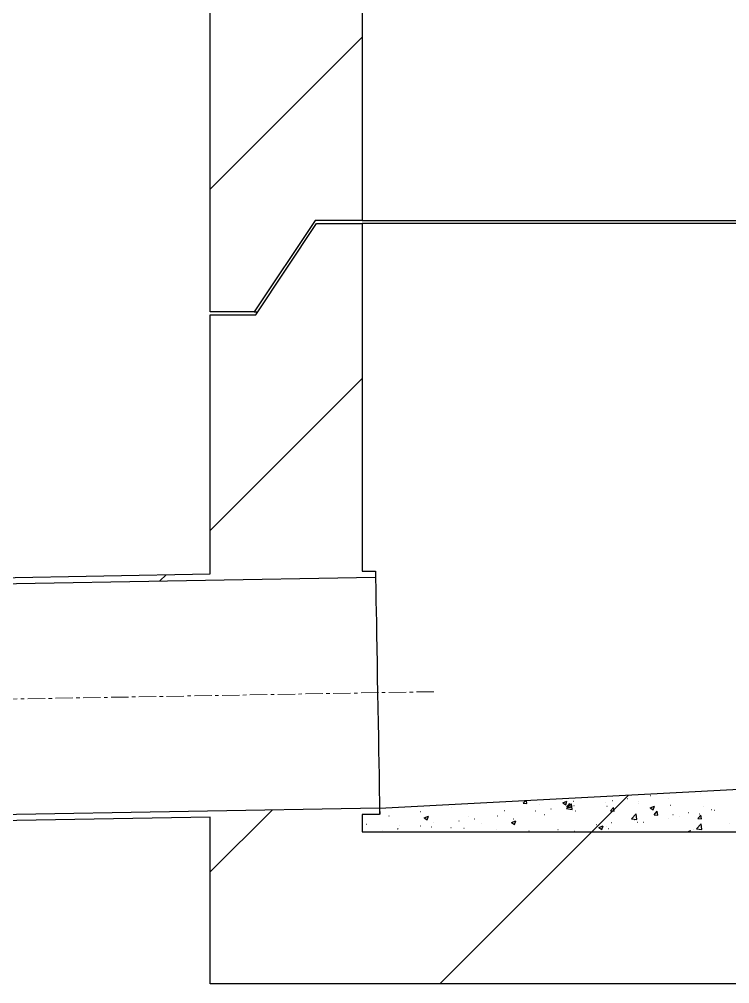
# Model space of a CAD drawing. Header units: centimetres. Extents: x -13594 to 4017, y -3206 to 1780.
# Drawn here: x -7702.3 to -7494.4, y 393.7 to 675.9 of the extents above; entities that cross this region are included whole.
import ezdxf

# ---------------------------------------------------------------- set-up
doc = ezdxf.new("R2010")
doc.units = ezdxf.units.CM
doc.linetypes.add('CENTERX2', pattern=[20.32, 12.7, -2.54, 2.54, -2.54])

msp = doc.modelspace()

# ---------------------------------------------------------------- linework, layer by layer
at = {"color": 7, "linetype": 'Continuous', "lineweight": 25}
for p, q in [((-7601.96, 839.48), (-7601.96, 617.04)), ((-7646.45, 590.35), (-7646.45, 812.79)), ((-7615.78, 617.04), (-7633.58, 590.35)), ((-7633.1, 589.46), (-7615.31, 616.15)), ((-7601.96, 617.04), (-7615.78, 617.04)), ((-7615.31, 616.15), (-7601.96, 616.15)), ((-7601.96, 617.04), (-7218.25, 617.04)), ((-7601.96, 616.15), (-7601.96, 514.4)), ((-7218.25, 616.15), (-7601.96, 616.15)), ((-7633.58, 590.35), (-7646.45, 590.35)), ((-7633.58, 590.35), (-7632.51, 590.35)), ((-7646.45, 513.62), (-7646.45, 589.46)), ((-7646.45, 589.46), (-7633.1, 589.46)), ((-7601.96, 514.4), (-7598.1, 514.47)), ((-7598.1, 514.47), (-7598.07, 512.69)), ((-7824.95, 510.51), (-7646.45, 513.62)), ((-7824.92, 508.73), (-7598.07, 512.69)), ((-7598.07, 512.69), (-7598.06, 512.39)), ((-7598.06, 512.39), (-7598.05, 511.53)), ((-7598.05, 511.53), (-7598.02, 510.1)), ((-7598.02, 510.1), (-7597.99, 508.14)), ((-7597.99, 508.14), (-7597.95, 505.69)), ((-7597.95, 505.69), (-7597.9, 502.77)), ((-7597.9, 502.77), (-7597.84, 499.45)), ((-7597.84, 499.45), (-7597.77, 495.77)), ((-7597.77, 495.77), (-7597.7, 491.79)), ((-7597.7, 491.79), (-7597.63, 487.62)), ((-7597.63, 487.62), (-7597.56, 483.26)), ((-7597.56, 483.26), (-7597.48, 478.81)), ((-7597.48, 478.81), (-7597.4, 474.39)), ((-7597.4, 474.39), (-7597.32, 470.08)), ((-7597.32, 470.08), (-7597.25, 465.88)), ((-7597.25, 465.88), (-7597.18, 461.93)), ((-7157.08, 468.05), (-7596.89, 445)), ((-7597.18, 461.93), (-7597.12, 458.27)), ((-7597.12, 458.27), (-7597.06, 454.95)), ((-7597.06, 454.95), (-7597.01, 452.06)), ((-7597.01, 452.06), (-7596.97, 449.6)), ((-7596.97, 449.6), (-7596.93, 447.65)), ((-7596.93, 447.65), (-7596.91, 446.24)), ((-7596.91, 446.24), (-7596.89, 445.37)), ((-7596.89, 445.09), (-7823.74, 441.13)), ((-7596.86, 443.31), (-7601.96, 443.22)), ((-7601.96, 443.22), (-7601.96, 438.2)), ((-7596.89, 443.22), (-7601.96, 443.22)), ((-7596.89, 445.37), (-7596.89, 445.09)), ((-7596.89, 445.09), (-7596.86, 443.31)), ((-7596.89, 445), (-7596.89, 443.22)), ((-7646.45, 442.44), (-7823.71, 439.35)), ((-7646.45, 393.72), (-7646.45, 442.44)), ((-7601.96, 438.2), (-7157.08, 438.2)), ((-7112.6, 393.72), (-7646.45, 393.72))]:
    msp.add_line(p, q, dxfattribs=at)
at = {"color": 0, "linetype": 'Continuous', "lineweight": 18}
for p, q in [((-7601.96, 670.67), (-7646.45, 626.18)), ((-7601.96, 570.79), (-7646.45, 526.3)), ((-7659.35, 513.4), (-7661.16, 511.59)), ((-7524.19, 448.81), (-7534.79, 438.2)), ((-7628.33, 444.54), (-7646.45, 426.42)), ((-7534.79, 438.2), (-7579.28, 393.72))]:
    msp.add_line(p, q, dxfattribs=at)
at = {"color": 7, "linetype": 'CENTERX2', "lineweight": 18, "ltscale": 0.4}
msp.add_line((-7581, 479.17), (-7853.84, 474.41), dxfattribs=at)
at = {"color": 0, "linetype": 'Continuous'}
for p, q in [((-7517.6, 448.77), (-7517.56, 448.77)), ((-7503.03, 449.39), (-7502.98, 449.39)), ((-7566.79, 446.52), (-7566.75, 446.52)), ((-7554.85, 446.51), (-7554.24, 447.23)), ((-7554.85, 446.51), (-7553.79, 446.41)), ((-7553.79, 446.41), (-7553.94, 447.25)), ((-7550.03, 446.23), (-7549.99, 446.23)), ((-7543.32, 446.62), (-7542.08, 447.1)), ((-7543.32, 446.62), (-7542.44, 446.02)), ((-7542.44, 446.02), (-7542.08, 447.1)), ((-7542.16, 444.96), (-7540.78, 446.4)), ((-7542.09, 445.39), (-7541.23, 446.41)), ((-7541.02, 445.3), (-7541.23, 446.41)), ((-7540.58, 444.71), (-7540.78, 446.4)), ((-7540.23, 447.12), (-7540.19, 447.12)), ((-7530.74, 446.72), (-7530.69, 446.72)), ((-7528.8, 447.3), (-7528.75, 447.3)), ((-7524.34, 447.88), (-7524.3, 447.88)), ((-7521.26, 446.91), (-7521.22, 446.91)), ((-7521.24, 446.32), (-7521.19, 446.32)), ((-7512.27, 448.05), (-7512.23, 448.05)), ((-7511.74, 445.92), (-7511.69, 445.92)), ((-7584.92, 444.13), (-7584.87, 444.13)), ((-7575.78, 445.38), (-7575.73, 445.38)), ((-7560.41, 444.44), (-7560.36, 444.44)), ((-7551.23, 444.34), (-7551.18, 444.34)), ((-7548.63, 443.19), (-7548.58, 443.19)), ((-7546.77, 444.93), (-7546.73, 444.93)), ((-7542.16, 444.96), (-7540.58, 444.71)), ((-7542.09, 445.39), (-7541.02, 445.3)), ((-7540.03, 445.82), (-7539.99, 445.82)), ((-7539.64, 444.33), (-7539.6, 444.33)), ((-7530.4, 445.66), (-7530.35, 445.66)), ((-7529.32, 444.27), (-7528.47, 445.3)), ((-7529.32, 444.27), (-7528.26, 444.18)), ((-7528.26, 444.18), (-7528.47, 445.3)), ((-7523.17, 442.01), (-7521.79, 443.45)), ((-7521.59, 441.77), (-7521.79, 443.46)), ((-7517.75, 445.19), (-7516.5, 445.67)), ((-7517.75, 445.19), (-7516.86, 444.6)), ((-7516.86, 444.6), (-7516.5, 445.67)), ((-7516.56, 443.16), (-7515.7, 444.18)), ((-7516.56, 443.16), (-7515.5, 443.06)), ((-7515.5, 443.06), (-7515.7, 444.18)), ((-7511.04, 443.23), (-7511, 443.23)), ((-7506.59, 443.82), (-7506.54, 443.82)), ((-7503.25, 443.46), (-7503.2, 443.46)), ((-7502.24, 445.52), (-7502.19, 445.52)), ((-7499.85, 444.7), (-7499.8, 444.7)), ((-7498.88, 444.51), (-7498.83, 444.51)), ((-7600.7, 440.44), (-7600.65, 440.44)), ((-7594.16, 442.8), (-7594.11, 442.8)), ((-7583.85, 442.3), (-7582.6, 442.78)), ((-7583.85, 442.3), (-7582.96, 441.71)), ((-7582.96, 441.71), (-7582.6, 442.78)), ((-7581.16, 440.88), (-7581.12, 440.88)), ((-7573.66, 441.39), (-7573.62, 441.39)), ((-7570.79, 442.66), (-7570.74, 442.66)), ((-7569.21, 441.97), (-7569.16, 441.97)), ((-7567.01, 440.6), (-7566.96, 440.6)), ((-7562.47, 442.86), (-7562.42, 442.86)), ((-7558.28, 440.88), (-7557.03, 441.36)), ((-7558.28, 440.88), (-7557.39, 440.28)), ((-7557.76, 441.93), (-7557.72, 441.93)), ((-7557.39, 440.28), (-7557.03, 441.36)), ((-7533.48, 440.28), (-7533.43, 440.28)), ((-7529.02, 440.86), (-7528.98, 440.86)), ((-7523.17, 442.01), (-7521.59, 441.76)), ((-7522.28, 441.75), (-7522.24, 441.75)), ((-7521.48, 440.99), (-7521.43, 440.99)), ((-7519.63, 440.95), (-7519.59, 440.95)), ((-7512.49, 442.13), (-7512.44, 442.13)), ((-7509.25, 442.73), (-7509.21, 442.73)), ((-7504.18, 439.06), (-7502.8, 440.51)), ((-7503.8, 442.04), (-7502.94, 443.06)), ((-7503.8, 442.04), (-7502.73, 441.95)), ((-7502.73, 441.95), (-7502.94, 443.06)), ((-7502.6, 438.82), (-7502.8, 440.51)), ((-7494.61, 440.61), (-7494.57, 440.61)), ((-7596.09, 438.44), (-7596.05, 438.44)), ((-7591.64, 439.02), (-7591.59, 439.02)), ((-7591.54, 439.1), (-7591.5, 439.1)), ((-7591.2, 440.04), (-7591.15, 440.04)), ((-7585.13, 438.21), (-7585.09, 438.21)), ((-7584.9, 439.91), (-7584.85, 439.91)), ((-7581.7, 439.64), (-7581.65, 439.64)), ((-7576, 439.46), (-7575.95, 439.46)), ((-7572.2, 439.23), (-7572.15, 439.23)), ((-7562.7, 438.83), (-7562.65, 438.83)), ((-7553.2, 438.43), (-7553.16, 438.43)), ((-7544.72, 438.8), (-7544.67, 438.8)), ((-7539.86, 438.4), (-7539.81, 438.4)), ((-7532.7, 439.45), (-7531.46, 439.93)), ((-7532.7, 439.45), (-7531.82, 438.86)), ((-7531.82, 438.86), (-7531.46, 439.93)), ((-7530.61, 439.74), (-7530.57, 439.74)), ((-7530.01, 439.17), (-7529.96, 439.17)), ((-7506.67, 438.2), (-7505.88, 438.51)), ((-7505.98, 438.2), (-7505.88, 438.51)), ((-7504.99, 438.83), (-7504.94, 438.83)), ((-7504.18, 439.06), (-7502.6, 438.82))]:
    msp.add_line(p, q, dxfattribs=at)

doc.saveas('drawing.dxf')
